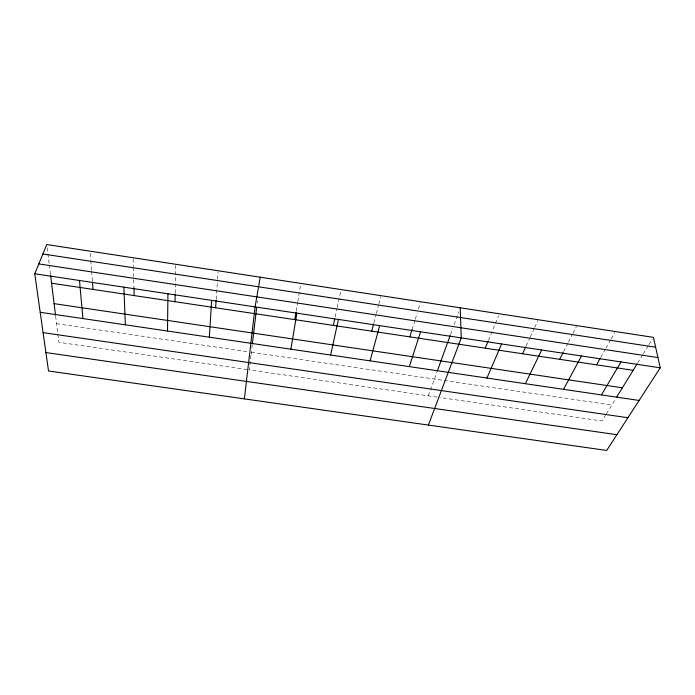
<?xml version="1.0" encoding="UTF-8"?>
<svg xmlns="http://www.w3.org/2000/svg" width="695" height="695" viewBox="0 0 695 695"><rect width="100%" height="100%" fill="white"/><g stroke="black" fill="none" stroke-linecap="round" stroke-linejoin="round"><path stroke-width="0.52" stroke-dasharray="3.48 2.61" d="M175.201 293.142L175.766 265.351M216.197 299.319L217.509 280.285M217.587 279.225L218.1 271.823M250.999 355.354L249.288 369.888L438.988 397.375M251.13 354.311L252.25 344.833M257.193 303.046L257.445 300.892M296.192 311.108L297.608 302.586M297.781 301.517L300.614 284.472M335.181 316.981L336.988 308.545M337.214 307.494L340.837 290.623M373.91 322.81L376.108 314.461M376.377 313.419L378.575 305.079M378.853 304.036L380.773 296.73M412.057 329.639L414.958 320.343M415.28 319.309L417.217 313.115M418.503 308.988L420.44 302.794M428.337 395.829L436.964 372.007M450.508 334.59L452.662 328.639M454.096 324.669L458.77 311.768M488.455 340.307L498.567 315.756M526.158 345.98L529.746 338.204M530.198 337.231L534.238 328.492M534.69 327.519L537.834 320.716M563.602 351.618L568.041 342.965M568.536 342.001L572.48 334.312M572.975 333.348L576.424 326.615M600.689 357.43L605.388 349.107M605.91 348.178L610.601 339.855M611.122 338.925L614.771 332.453M605.788 414.776L601.966 420.988L440.048 397.531M606.335 413.89L615.692 398.678M637.645 362.99L642.71 354.754M643.275 353.842L648.348 345.597M648.904 344.685L652.284 339.186M247.133 369.575L58.875 342.296L55.661 316.321M56.573 323.714L248.167 351.766M251.373 352.235L611.791 405.02M47.182 247.767L49.18 263.874M49.31 264.943L50.5 274.612M90.263 253.301L90.75 259.669M90.828 260.729L91.558 270.294M91.636 271.354L92.365 280.91M133.136 258.835L133.344 266.394M133.371 267.479L133.953 288.008"/><path stroke-width="1.04" d="M167.495 331.029L167.938 293.785M175.027 301.691L175.183 294.211M209.317 337.188L211.671 300.37M215.615 307.772L216.128 300.37M244.388 398.878L255.082 306.895L260.243 277.201M252.372 343.773L256.681 307.355M294.767 319.631L296.009 312.177M290.875 349.194L296.904 313.184M333.365 325.416L334.721 319.092M330.629 355.041L338.43 319.431M371.703 331.159L373.632 323.853M370.105 360.853L379.661 325.625M409.798 336.858L412.057 329.639M409.32 366.63L420.605 331.784M437.32 371L450.143 335.581M428.398 425.071L461.254 337.9L460.203 307.798M34.75 273.761L46.782 244.544L653.413 337.353L660.25 367.82L606.692 450.456L48.52 371L34.75 273.761L660.25 367.82M485.223 348.16L488.046 341.288M486.943 378.054L501.616 343.964M522.562 353.755L525.707 346.953M525.368 383.709L541.692 349.993M559.657 359.315L563.115 352.582M563.532 389.33L581.489 355.979M596.519 364.832L600.167 358.359M601.444 394.908L621.009 361.921M616.804 396.862L637.08 363.911M45.913 352.565L616.891 434.714M43.09 332.627L627.898 417.73M54.088 303.645L622.381 387.81M40.206 312.29L639.105 400.45M51.569 283.204L633.136 370.322M38.807 263.918L657.948 357.569M42.899 253.988L655.628 347.213M50.639 275.68L55.531 315.261M79.482 280.485L82.94 318.579M92.444 281.97L93.008 289.407M123.875 287.165L125.369 324.826M133.953 288.008L134.161 295.575"/></g></svg>
